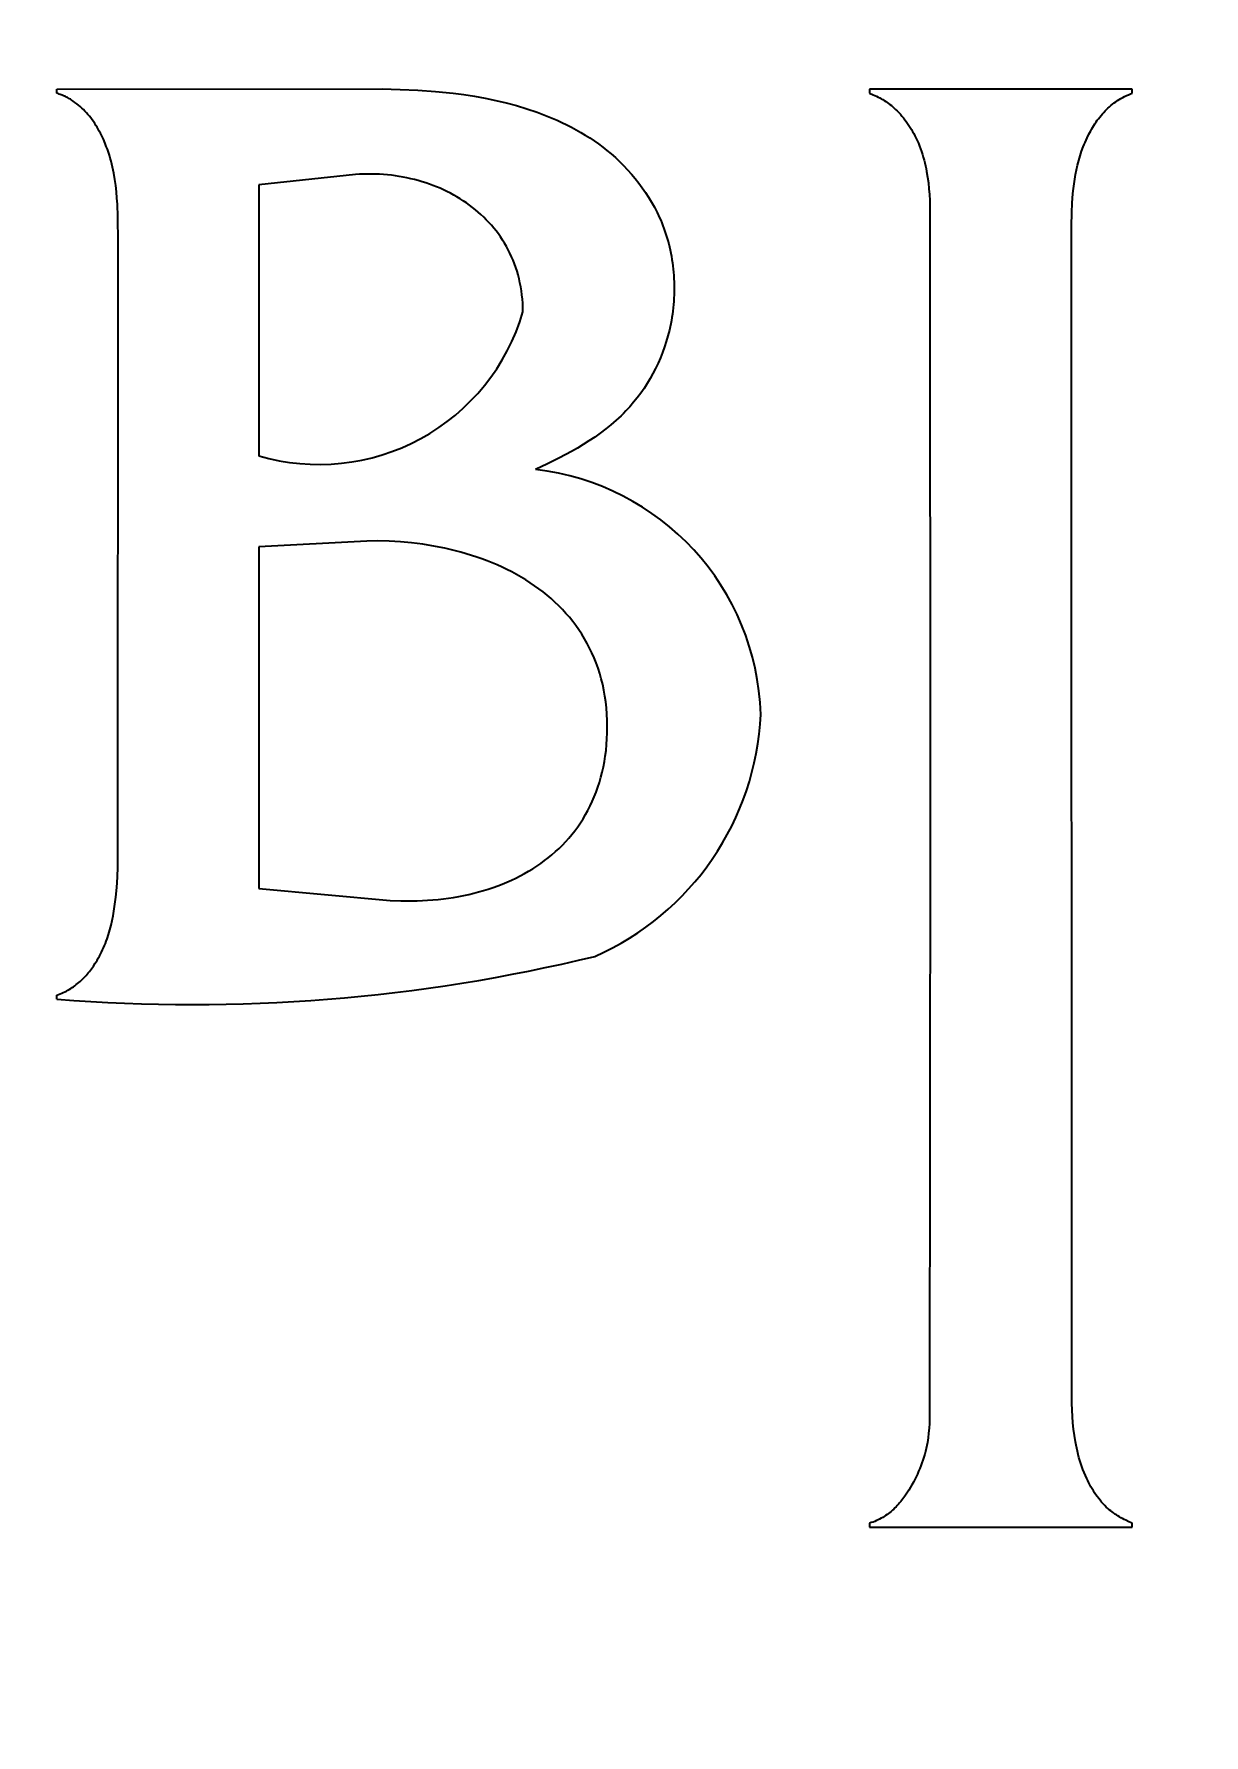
# Model space of a CAD drawing. Header units: millimetres. Extents: x 28 to 2364, y 8 to 1657.
# Drawn here: x 1225.3 to 1230.96, y 1280.91 to 1289.13 of the extents above; entities that cross this region are included whole.
import ezdxf

# ---------------------------------------------------------------- set-up
doc = ezdxf.new("R2010")
doc.units = ezdxf.units.MM
doc.layers.get('Defpoints').update_dxf_attribs({"linetype": 'CONTINUOUS'})
doc.layers.add('1LINE', color=7, linetype='CONTINUOUS')
doc.styles.add('Annotative', font='malgun.ttf')
doc.dimstyles.new('WOO', dxfattribs={"dimtxt": 20, "dimasz": 2, "dimexe": 1.25, "dimexo": 0.3, "dimgap": 1, "dimtad": 1, "dimdec": 1, "dimzin": 1, "dimdsep": 46, "dimtxsty": 'Annotative', "dimcen": 0, "dimclrd": 1, "dimclre": 1, "dimclrt": 2, "dimadec": 0, "dimazin": 0, "dimtfac": 1, "dimtdec": 1, "dimtofl": 0, "dimtmove": 0, "dimatfit": 3, "dimfxl": 0, "dimarcsym": 0})

# ---------------------------------------------------------------- blocks, each defined once
blk = doc.blocks.new('*D18')
at = {"layer": '1LINE', "color": 1, "lineweight": -2}
for p, q in [((1059.7208, 1433.1072), (913.2369, 1433.1072)), ((914.4869, 1431.1072), (914.4869, 896.5442)), ((1229.6692, 894.5442), (913.2369, 894.5442))]:
    blk.add_line(p, q, dxfattribs=at)
at = {"layer": '1LINE', "color": 1}
for points in [[(914.1536, 1431.1072), (914.8202, 1431.1072), (914.4869, 1433.1072)], [(914.1536, 896.5442), (914.8202, 896.5442), (914.4869, 894.5442)]]:
    blk.add_solid(points, dxfattribs=at)
at = {"layer": 'Defpoints', "color": 0}
for p in [(1060.0208, 1433.1072), (914.4869, 894.5442), (1229.9692, 894.5442)]:
    blk.add_point(p, dxfattribs=at)
at = {"layer": '1LINE', "color": 2, "insert": (903.154, 1163.8257), "char_height": 20, "attachment_point": 5, "rotation": 90, "style": 'Annotative'}
blk.add_mtext('537', dxfattribs=at)

msp = doc.modelspace()

# ---------------------------------------------------------------- linework, layer by layer
at = {"layer": '1LINE'}
for p, q in [((1225.4144, 1288.8593), (1226.9863, 1288.8605)), ((1225.4144, 1288.8393), (1225.4144, 1288.8593)), ((1225.4198, 1288.8376), (1225.4144, 1288.8393)), ((1225.4251, 1288.8358), (1225.4198, 1288.8376)), ((1225.4303, 1288.8339), (1225.4251, 1288.8358)), ((1225.4355, 1288.8319), (1225.4303, 1288.8339)), ((1225.4406, 1288.8298), (1225.4355, 1288.8319)), ((1225.4456, 1288.8277), (1225.4406, 1288.8298)), ((1226.9863, 1288.8605), (1227.072, 1288.8583)), ((1227.072, 1288.8583), (1227.1575, 1288.8545)), ((1227.1575, 1288.8545), (1227.2429, 1288.8484)), ((1227.2429, 1288.8484), (1227.3286, 1288.8397)), ((1227.3286, 1288.8397), (1227.38, 1288.8329)), ((1227.38, 1288.8329), (1227.4314, 1288.825)), ((1230.6093, 1288.8593), (1229.3399, 1288.8593)), ((1229.3399, 1288.8593), (1229.3399, 1288.8393)), ((1229.3399, 1288.8393), (1229.357, 1288.8322)), ((1229.357, 1288.8322), (1229.3653, 1288.8285)), ((1230.581, 1288.8282), (1230.5902, 1288.8322)), ((1230.5902, 1288.8322), (1230.5997, 1288.8359)), ((1230.5997, 1288.8359), (1230.6093, 1288.8393)), ((1230.6093, 1288.8393), (1230.6093, 1288.8593)), ((1225.4506, 1288.8254), (1225.4456, 1288.8277)), ((1225.4556, 1288.8231), (1225.4506, 1288.8254)), ((1225.4605, 1288.8207), (1225.4556, 1288.8231)), ((1225.4653, 1288.8182), (1225.4605, 1288.8207)), ((1225.47, 1288.8156), (1225.4653, 1288.8182)), ((1225.4748, 1288.8129), (1225.47, 1288.8156)), ((1225.4794, 1288.8102), (1225.4748, 1288.8129)), ((1225.484, 1288.8074), (1225.4794, 1288.8102)), ((1225.493, 1288.8015), (1225.484, 1288.8074)), ((1225.5019, 1288.7954), (1225.493, 1288.8015)), ((1225.5104, 1288.7889), (1225.5019, 1288.7954)), ((1225.5188, 1288.7822), (1225.5104, 1288.7889)), ((1225.527, 1288.7753), (1225.5188, 1288.7822)), ((1225.5349, 1288.7681), (1225.527, 1288.7753)), ((1225.5426, 1288.7606), (1225.5349, 1288.7681)), ((1225.5502, 1288.7529), (1225.5426, 1288.7606)), ((1225.5575, 1288.745), (1225.5502, 1288.7529)), ((1227.4314, 1288.825), (1227.4828, 1288.8157)), ((1227.4828, 1288.8157), (1227.534, 1288.8052)), ((1227.534, 1288.8052), (1227.5849, 1288.7931)), ((1227.5849, 1288.7931), (1227.6353, 1288.7796)), ((1227.6353, 1288.7796), (1227.6852, 1288.7646)), ((1227.6852, 1288.7646), (1227.7345, 1288.7479)), ((1227.7345, 1288.7479), (1227.7588, 1288.7389)), ((1229.3653, 1288.8285), (1229.3733, 1288.8247)), ((1229.3733, 1288.8247), (1229.3812, 1288.8209)), ((1229.3812, 1288.8209), (1229.3889, 1288.8169)), ((1229.3889, 1288.8169), (1229.3964, 1288.8128)), ((1229.3964, 1288.8128), (1229.4038, 1288.8086)), ((1229.4038, 1288.8086), (1229.4111, 1288.8042)), ((1229.4111, 1288.8042), (1229.4181, 1288.7997)), ((1229.4181, 1288.7997), (1229.4251, 1288.795)), ((1229.4251, 1288.795), (1229.4319, 1288.7902)), ((1229.4319, 1288.7902), (1229.4386, 1288.7852)), ((1229.4386, 1288.7852), (1229.4452, 1288.7801)), ((1229.4452, 1288.7801), (1229.4517, 1288.7747)), ((1229.4517, 1288.7747), (1229.458, 1288.7691)), ((1229.458, 1288.7691), (1229.466, 1288.7618)), ((1229.466, 1288.7618), (1229.4737, 1288.7542)), ((1229.4737, 1288.7542), (1229.4814, 1288.7462)), ((1230.4645, 1288.7396), (1230.471, 1288.7469)), ((1230.471, 1288.7469), (1230.4777, 1288.7541)), ((1230.4777, 1288.7541), (1230.4846, 1288.7611)), ((1230.4846, 1288.7611), (1230.4916, 1288.7679)), ((1230.4916, 1288.7679), (1230.4989, 1288.7745)), ((1230.4989, 1288.7745), (1230.5062, 1288.7809)), ((1230.5062, 1288.7809), (1230.5138, 1288.7871)), ((1230.5138, 1288.7871), (1230.5216, 1288.793)), ((1230.5216, 1288.793), (1230.5295, 1288.7988)), ((1230.5295, 1288.7988), (1230.5376, 1288.8043)), ((1230.5376, 1288.8043), (1230.5459, 1288.8096)), ((1230.5459, 1288.8096), (1230.5544, 1288.8147)), ((1230.5544, 1288.8147), (1230.5631, 1288.8194)), ((1230.5631, 1288.8194), (1230.5719, 1288.824)), ((1230.5719, 1288.824), (1230.581, 1288.8282)), ((1225.5646, 1288.7369), (1225.5575, 1288.745)), ((1225.5715, 1288.7286), (1225.5646, 1288.7369)), ((1225.5782, 1288.7201), (1225.5715, 1288.7286)), ((1225.5847, 1288.7114), (1225.5782, 1288.7201)), ((1225.5909, 1288.7025), (1225.5847, 1288.7114)), ((1225.597, 1288.6935), (1225.5909, 1288.7025)), ((1225.6029, 1288.6844), (1225.597, 1288.6935)), ((1225.6086, 1288.6751), (1225.6029, 1288.6844)), ((1225.6141, 1288.6657), (1225.6086, 1288.6751)), ((1225.6194, 1288.6561), (1225.6141, 1288.6657)), ((1227.7588, 1288.7389), (1227.783, 1288.7294)), ((1227.783, 1288.7294), (1227.8069, 1288.7196)), ((1227.8069, 1288.7196), (1227.8306, 1288.7093)), ((1227.8306, 1288.7093), (1227.854, 1288.6985)), ((1227.854, 1288.6985), (1227.8772, 1288.6872)), ((1227.8772, 1288.6872), (1227.9001, 1288.6755)), ((1227.9001, 1288.6755), (1227.9227, 1288.6633)), ((1229.4814, 1288.7462), (1229.4888, 1288.738)), ((1229.4888, 1288.738), (1229.4961, 1288.7295)), ((1229.4961, 1288.7295), (1229.5033, 1288.7208)), ((1229.5033, 1288.7208), (1229.5102, 1288.7119)), ((1229.5102, 1288.7119), (1229.517, 1288.7027)), ((1229.517, 1288.7027), (1229.5236, 1288.6934)), ((1229.5236, 1288.6934), (1229.53, 1288.6839)), ((1229.53, 1288.6839), (1229.5362, 1288.6742)), ((1229.5362, 1288.6742), (1229.5421, 1288.6644)), ((1230.4084, 1288.6587), (1230.4133, 1288.6673)), ((1230.4133, 1288.6673), (1230.4184, 1288.6758)), ((1230.4184, 1288.6758), (1230.4236, 1288.6842)), ((1230.4236, 1288.6842), (1230.4289, 1288.6925)), ((1230.4289, 1288.6925), (1230.4344, 1288.7007)), ((1230.4344, 1288.7007), (1230.4401, 1288.7088)), ((1230.4401, 1288.7088), (1230.446, 1288.7167)), ((1230.446, 1288.7167), (1230.452, 1288.7245)), ((1230.452, 1288.7245), (1230.4582, 1288.7321)), ((1230.4582, 1288.7321), (1230.4645, 1288.7396)), ((1225.6246, 1288.6465), (1225.6194, 1288.6561)), ((1225.6295, 1288.6367), (1225.6246, 1288.6465)), ((1225.6343, 1288.6269), (1225.6295, 1288.6367)), ((1225.6388, 1288.617), (1225.6343, 1288.6269)), ((1225.6474, 1288.5971), (1225.6388, 1288.617)), ((1225.653, 1288.583), (1225.6474, 1288.5971)), ((1225.6582, 1288.5688), (1225.653, 1288.583)), ((1227.9227, 1288.6633), (1227.945, 1288.6506)), ((1227.945, 1288.6506), (1227.9669, 1288.6374)), ((1227.9669, 1288.6374), (1227.9886, 1288.6237)), ((1227.9886, 1288.6237), (1228.0098, 1288.6094)), ((1228.0098, 1288.6094), (1228.0308, 1288.5947)), ((1228.0308, 1288.5947), (1228.0513, 1288.5794)), ((1229.5421, 1288.6644), (1229.5479, 1288.6545)), ((1229.5479, 1288.6545), (1229.5534, 1288.6445)), ((1229.5534, 1288.6445), (1229.5587, 1288.6344)), ((1229.5587, 1288.6344), (1229.5638, 1288.6243)), ((1229.5638, 1288.6243), (1229.57, 1288.6111)), ((1229.57, 1288.6111), (1229.5759, 1288.5979)), ((1229.5759, 1288.5979), (1229.5813, 1288.5846)), ((1229.5813, 1288.5846), (1229.5864, 1288.5712)), ((1230.3724, 1288.5809), (1230.3766, 1288.5916)), ((1230.3766, 1288.5916), (1230.381, 1288.6023)), ((1230.381, 1288.6023), (1230.3856, 1288.6129)), ((1230.3856, 1288.6129), (1230.3904, 1288.6234)), ((1230.3904, 1288.6234), (1230.3991, 1288.6412)), ((1230.3991, 1288.6412), (1230.4037, 1288.65)), ((1230.4037, 1288.65), (1230.4084, 1288.6587)), ((1225.6632, 1288.5546), (1225.6582, 1288.5688)), ((1225.6678, 1288.5402), (1225.6632, 1288.5546)), ((1225.672, 1288.5259), (1225.6678, 1288.5402)), ((1225.676, 1288.5114), (1225.672, 1288.5259)), ((1225.6797, 1288.4969), (1225.676, 1288.5114)), ((1228.0513, 1288.5794), (1228.0714, 1288.5635)), ((1228.0714, 1288.5635), (1228.0912, 1288.5471)), ((1228.0912, 1288.5471), (1228.112, 1288.5288)), ((1228.112, 1288.5288), (1228.1323, 1288.5098)), ((1228.1323, 1288.5098), (1228.1521, 1288.4901)), ((1229.5864, 1288.5712), (1229.5912, 1288.5578)), ((1229.5912, 1288.5578), (1229.5956, 1288.5443)), ((1229.5956, 1288.5443), (1229.5996, 1288.5307)), ((1229.5996, 1288.5307), (1229.6034, 1288.5171)), ((1229.6034, 1288.5171), (1229.6069, 1288.5035)), ((1229.6069, 1288.5035), (1229.6101, 1288.4897)), ((1230.3452, 1288.4928), (1230.3509, 1288.5152)), ((1230.3509, 1288.5152), (1230.3574, 1288.5373)), ((1230.3574, 1288.5373), (1230.3645, 1288.5592)), ((1230.3645, 1288.5592), (1230.3724, 1288.5809)), ((1225.6832, 1288.4823), (1225.6797, 1288.4969)), ((1225.6892, 1288.4529), (1225.6832, 1288.4823)), ((1225.6943, 1288.4233), (1225.6892, 1288.4529)), ((1225.6986, 1288.3935), (1225.6943, 1288.4233)), ((1226.857, 1288.4467), (1226.3896, 1288.398)), ((1226.8765, 1288.448), (1226.857, 1288.4467)), ((1226.8959, 1288.4488), (1226.8765, 1288.448)), ((1226.9153, 1288.4493), (1226.8959, 1288.4488)), ((1226.9347, 1288.4493), (1226.9153, 1288.4493)), ((1226.954, 1288.4489), (1226.9347, 1288.4493)), ((1226.9732, 1288.4481), (1226.954, 1288.4489)), ((1226.9924, 1288.4469), (1226.9732, 1288.4481)), ((1227.0115, 1288.4453), (1226.9924, 1288.4469)), ((1227.0305, 1288.4432), (1227.0115, 1288.4453)), ((1227.0494, 1288.4408), (1227.0305, 1288.4432)), ((1227.0682, 1288.4379), (1227.0494, 1288.4408)), ((1227.0869, 1288.4347), (1227.0682, 1288.4379)), ((1227.1055, 1288.431), (1227.0869, 1288.4347)), ((1227.1239, 1288.4269), (1227.1055, 1288.431)), ((1227.1422, 1288.4225), (1227.1239, 1288.4269)), ((1227.1603, 1288.4177), (1227.1422, 1288.4225)), ((1228.1521, 1288.4901), (1228.1713, 1288.4699)), ((1228.1713, 1288.4699), (1228.1899, 1288.4491)), ((1228.1899, 1288.4491), (1228.2079, 1288.4277)), ((1228.2079, 1288.4277), (1228.2252, 1288.4058)), ((1229.6101, 1288.4897), (1229.613, 1288.476)), ((1229.613, 1288.476), (1229.6157, 1288.4622)), ((1229.6157, 1288.4622), (1229.6203, 1288.4344)), ((1229.6203, 1288.4344), (1229.6239, 1288.4065)), ((1230.328, 1288.4019), (1230.3315, 1288.4248)), ((1230.3315, 1288.4248), (1230.3354, 1288.4476)), ((1230.3354, 1288.4476), (1230.34, 1288.4703)), ((1230.34, 1288.4703), (1230.3452, 1288.4928)), ((1225.702, 1288.3636), (1225.6986, 1288.3935)), ((1225.7047, 1288.3335), (1225.702, 1288.3636)), ((1226.3896, 1288.398), (1226.3896, 1287.089)), ((1227.1783, 1288.4124), (1227.1603, 1288.4177)), ((1227.1961, 1288.4068), (1227.1783, 1288.4124)), ((1227.2137, 1288.4008), (1227.1961, 1288.4068)), ((1227.2311, 1288.3944), (1227.2137, 1288.4008)), ((1227.2483, 1288.3876), (1227.2311, 1288.3944)), ((1227.2653, 1288.3804), (1227.2483, 1288.3876)), ((1227.2821, 1288.3729), (1227.2653, 1288.3804)), ((1227.2987, 1288.3649), (1227.2821, 1288.3729)), ((1227.315, 1288.3566), (1227.2987, 1288.3649)), ((1227.3311, 1288.3479), (1227.315, 1288.3566)), ((1227.3469, 1288.3389), (1227.3311, 1288.3479)), ((1227.3624, 1288.3295), (1227.3469, 1288.3389)), ((1228.2252, 1288.4058), (1228.2418, 1288.3834)), ((1228.2418, 1288.3834), (1228.2577, 1288.3604)), ((1228.2577, 1288.3604), (1228.2728, 1288.3369)), ((1228.2728, 1288.3369), (1228.2872, 1288.313)), ((1229.6239, 1288.4065), (1229.6268, 1288.3785)), ((1229.6268, 1288.3785), (1229.629, 1288.3503)), ((1229.629, 1288.3503), (1229.6306, 1288.322)), ((1230.3188, 1288.3093), (1230.3225, 1288.3557)), ((1230.3225, 1288.3557), (1230.325, 1288.3788)), ((1230.325, 1288.3788), (1230.328, 1288.4019)), ((1225.7067, 1288.3033), (1225.7047, 1288.3335)), ((1225.7093, 1288.2425), (1225.7067, 1288.3033)), ((1227.3777, 1288.3197), (1227.3624, 1288.3295)), ((1227.3927, 1288.3096), (1227.3777, 1288.3197)), ((1227.4074, 1288.299), (1227.3927, 1288.3096)), ((1227.4218, 1288.2882), (1227.4074, 1288.299)), ((1227.4359, 1288.2769), (1227.4218, 1288.2882)), ((1227.4496, 1288.2653), (1227.4359, 1288.2769)), ((1227.463, 1288.2534), (1227.4496, 1288.2653)), ((1228.2872, 1288.313), (1228.3007, 1288.2886)), ((1228.3007, 1288.2886), (1228.3135, 1288.2638)), ((1228.3135, 1288.2638), (1228.3254, 1288.2386)), ((1229.6306, 1288.322), (1229.6317, 1288.2936)), ((1229.6317, 1288.2936), (1229.6332, 1285.2955)), ((1230.3153, 1288.1982), (1230.3165, 1288.2629)), ((1230.3165, 1288.2629), (1230.3188, 1288.3093)), ((1225.7107, 1288.1207), (1225.7093, 1288.2425)), ((1227.4761, 1288.2411), (1227.463, 1288.2534)), ((1227.4888, 1288.2285), (1227.4761, 1288.2411)), ((1227.5012, 1288.2155), (1227.4888, 1288.2285)), ((1227.5132, 1288.2021), (1227.5012, 1288.2155)), ((1227.5248, 1288.1884), (1227.5132, 1288.2021)), ((1227.536, 1288.1744), (1227.5248, 1288.1884)), ((1227.5469, 1288.16), (1227.536, 1288.1744)), ((1228.3254, 1288.2386), (1228.331, 1288.2258)), ((1228.331, 1288.2258), (1228.3364, 1288.2129)), ((1228.3364, 1288.2129), (1228.3415, 1288.2)), ((1228.3415, 1288.2), (1228.3465, 1288.1869)), ((1228.3465, 1288.1869), (1228.3517, 1288.1723)), ((1228.3517, 1288.1723), (1228.3566, 1288.1576)), ((1230.3152, 1288.1335), (1230.3153, 1288.1982)), ((1225.7085, 1285.1038), (1225.7107, 1288.1207)), ((1227.5573, 1288.1453), (1227.5469, 1288.16)), ((1227.5673, 1288.1303), (1227.5573, 1288.1453)), ((1227.5769, 1288.1149), (1227.5673, 1288.1303)), ((1227.586, 1288.0992), (1227.5769, 1288.1149)), ((1227.5947, 1288.0832), (1227.586, 1288.0992)), ((1228.3566, 1288.1576), (1228.3612, 1288.1427)), ((1228.3612, 1288.1427), (1228.3655, 1288.1278)), ((1228.3655, 1288.1278), (1228.3696, 1288.1128)), ((1228.3696, 1288.1128), (1228.3733, 1288.0977)), ((1228.3733, 1288.0977), (1228.3768, 1288.0826)), ((1230.3172, 1282.5111), (1230.3152, 1288.1335)), ((1227.603, 1288.0668), (1227.5947, 1288.0832)), ((1227.6108, 1288.0501), (1227.603, 1288.0668)), ((1227.6181, 1288.0331), (1227.6108, 1288.0501)), ((1227.6249, 1288.0158), (1227.6181, 1288.0331)), ((1227.6312, 1287.9982), (1227.6249, 1288.0158)), ((1228.3768, 1288.0826), (1228.38, 1288.0673)), ((1228.38, 1288.0673), (1228.3829, 1288.052)), ((1228.3829, 1288.052), (1228.3855, 1288.0367)), ((1228.3855, 1288.0367), (1228.3878, 1288.0213)), ((1228.3878, 1288.0213), (1228.3899, 1288.0058)), ((1227.637, 1287.9802), (1227.6312, 1287.9982)), ((1227.6424, 1287.9619), (1227.637, 1287.9802)), ((1227.6472, 1287.9433), (1227.6424, 1287.9619)), ((1227.6514, 1287.9244), (1227.6472, 1287.9433)), ((1228.3899, 1288.0058), (1228.3917, 1287.9903)), ((1228.3917, 1287.9903), (1228.3932, 1287.9748)), ((1228.3932, 1287.9748), (1228.3944, 1287.9592)), ((1228.3944, 1287.9592), (1228.3953, 1287.9436)), ((1228.3953, 1287.9436), (1228.396, 1287.928)), ((1228.396, 1287.928), (1228.3964, 1287.9124)), ((1227.6552, 1287.9052), (1227.6514, 1287.9244)), ((1227.6584, 1287.8857), (1227.6552, 1287.9052)), ((1227.661, 1287.8659), (1227.6584, 1287.8857)), ((1227.663, 1287.8457), (1227.661, 1287.8659)), ((1227.6645, 1287.8253), (1227.663, 1287.8457)), ((1228.3951, 1287.8499), (1228.3941, 1287.8343)), ((1228.3958, 1287.8655), (1228.3951, 1287.8499)), ((1228.3963, 1287.8812), (1228.3958, 1287.8655)), ((1228.3965, 1287.8968), (1228.3963, 1287.8812)), ((1228.3964, 1287.9124), (1228.3965, 1287.8968)), ((1227.6654, 1287.8046), (1227.6645, 1287.8253)), ((1227.6657, 1287.7836), (1227.6654, 1287.8046)), ((1228.3874, 1287.7723), (1228.3851, 1287.7569)), ((1228.3895, 1287.7877), (1228.3874, 1287.7723)), ((1228.3913, 1287.8032), (1228.3895, 1287.7877)), ((1228.3929, 1287.8188), (1228.3913, 1287.8032)), ((1228.3941, 1287.8343), (1228.3929, 1287.8188)), ((1228.373, 1287.6958), (1228.3661, 1287.6684)), ((1228.3764, 1287.711), (1228.373, 1287.6958)), ((1228.3796, 1287.7262), (1228.3764, 1287.711)), ((1228.3825, 1287.7415), (1228.3796, 1287.7262)), ((1228.3851, 1287.7569), (1228.3825, 1287.7415)), ((1228.3497, 1287.6145), (1228.3402, 1287.588)), ((1228.3583, 1287.6413), (1228.3497, 1287.6145)), ((1228.3661, 1287.6684), (1228.3583, 1287.6413)), ((1228.3187, 1287.5362), (1228.3067, 1287.5109)), ((1228.3299, 1287.5619), (1228.3187, 1287.5362)), ((1228.3402, 1287.588), (1228.3299, 1287.5619)), ((1228.2658, 1287.4375), (1228.2505, 1287.414)), ((1228.2802, 1287.4615), (1228.2658, 1287.4375)), ((1228.2939, 1287.4859), (1228.2802, 1287.4615)), ((1228.3067, 1287.5109), (1228.2939, 1287.4859)), ((1228.2177, 1287.3687), (1228.2001, 1287.3469)), ((1228.2345, 1287.3911), (1228.2177, 1287.3687)), ((1228.2505, 1287.414), (1228.2345, 1287.3911)), ((1228.1278, 1287.2709), (1228.1157, 1287.26)), ((1228.1396, 1287.2821), (1228.1278, 1287.2709)), ((1228.1513, 1287.2935), (1228.1396, 1287.2821)), ((1228.1626, 1287.3051), (1228.1513, 1287.2935)), ((1228.1723, 1287.3153), (1228.1626, 1287.3051)), ((1228.1818, 1287.3257), (1228.1723, 1287.3153)), ((1228.2001, 1287.3469), (1228.1818, 1287.3257)), ((1228.039, 1287.1983), (1228.0122, 1287.1792)), ((1228.0653, 1287.2181), (1228.039, 1287.1983)), ((1228.0909, 1287.2386), (1228.0653, 1287.2181)), ((1228.1157, 1287.26), (1228.0909, 1287.2386)), ((1227.8999, 1287.1096), (1227.8421, 1287.0784)), ((1227.9285, 1287.1261), (1227.8999, 1287.1096)), ((1227.9568, 1287.1431), (1227.9285, 1287.1261)), ((1227.9847, 1287.1608), (1227.9568, 1287.1431)), ((1228.0122, 1287.1792), (1227.9847, 1287.1608)), ((1227.7839, 1287.0493), (1227.726, 1287.0221)), ((1227.8421, 1287.0784), (1227.7839, 1287.0493)), ((1226.9115, 1286.6768), (1226.3896, 1286.6483)), ((1226.3896, 1286.6483), (1226.3896, 1284.9981)), ((1226.9654, 1286.6772), (1226.9115, 1286.6768)), ((1227.0194, 1286.6759), (1226.9654, 1286.6772)), ((1227.0735, 1286.6728), (1227.0194, 1286.6759)), ((1227.1276, 1286.6679), (1227.0735, 1286.6728)), ((1227.1814, 1286.6611), (1227.1276, 1286.6679)), ((1227.2082, 1286.6571), (1227.1814, 1286.6611)), ((1227.2349, 1286.6526), (1227.2082, 1286.6571)), ((1227.2614, 1286.6476), (1227.2349, 1286.6526)), ((1227.2879, 1286.6421), (1227.2614, 1286.6476)), ((1227.3142, 1286.6362), (1227.2879, 1286.6421)), ((1227.3403, 1286.6298), (1227.3142, 1286.6362)), ((1227.3662, 1286.6229), (1227.3403, 1286.6298)), ((1227.3919, 1286.6156), (1227.3662, 1286.6229)), ((1227.4174, 1286.6078), (1227.3919, 1286.6156)), ((1227.4427, 1286.5994), (1227.4174, 1286.6078)), ((1227.4677, 1286.5906), (1227.4427, 1286.5994)), ((1227.4925, 1286.5814), (1227.4677, 1286.5906)), ((1227.517, 1286.5716), (1227.4925, 1286.5814)), ((1227.5411, 1286.5613), (1227.517, 1286.5716)), ((1227.565, 1286.5505), (1227.5411, 1286.5613)), ((1227.5885, 1286.5393), (1227.565, 1286.5505)), ((1227.6117, 1286.5275), (1227.5885, 1286.5393)), ((1227.6345, 1286.5152), (1227.6117, 1286.5275)), ((1227.6569, 1286.5024), (1227.6345, 1286.5152)), ((1227.6789, 1286.4891), (1227.6569, 1286.5024)), ((1227.7005, 1286.4753), (1227.6789, 1286.4891)), ((1227.7217, 1286.461), (1227.7005, 1286.4753)), ((1227.7424, 1286.4462), (1227.7217, 1286.461)), ((1227.7626, 1286.4308), (1227.7424, 1286.4462)), ((1227.7824, 1286.415), (1227.7626, 1286.4308)), ((1227.8017, 1286.3986), (1227.7824, 1286.415)), ((1227.8204, 1286.3816), (1227.8017, 1286.3986)), ((1227.8387, 1286.3642), (1227.8204, 1286.3816)), ((1227.8563, 1286.3462), (1227.8387, 1286.3642)), ((1227.8734, 1286.3277), (1227.8563, 1286.3462)), ((1227.89, 1286.3086), (1227.8734, 1286.3277)), ((1227.9059, 1286.289), (1227.89, 1286.3086)), ((1227.9212, 1286.2689), (1227.9059, 1286.289)), ((1227.9359, 1286.2482), (1227.9212, 1286.2689)), ((1227.9499, 1286.2269), (1227.9359, 1286.2482)), ((1227.9633, 1286.2052), (1227.9499, 1286.2269)), ((1227.9759, 1286.1828), (1227.9633, 1286.2052)), ((1227.9879, 1286.1599), (1227.9759, 1286.1828)), ((1227.9992, 1286.1365), (1227.9879, 1286.1599)), ((1228.0097, 1286.1125), (1227.9992, 1286.1365)), ((1228.0195, 1286.0879), (1228.0097, 1286.1125)), ((1228.0285, 1286.0627), (1228.0195, 1286.0879)), ((1228.0368, 1286.037), (1228.0285, 1286.0627)), ((1228.0442, 1286.0107), (1228.0368, 1286.037)), ((1228.0509, 1285.9839), (1228.0442, 1286.0107)), ((1228.0567, 1285.9564), (1228.0509, 1285.9839)), ((1228.0616, 1285.9284), (1228.0567, 1285.9564)), ((1228.0657, 1285.8998), (1228.0616, 1285.9284)), ((1228.0689, 1285.8707), (1228.0657, 1285.8998)), ((1228.0712, 1285.8409), (1228.0689, 1285.8707)), ((1228.0726, 1285.8105), (1228.0712, 1285.8409)), ((1228.0731, 1285.7796), (1228.0726, 1285.8105)), ((1228.0696, 1285.6935), (1228.0715, 1285.7216)), ((1228.0715, 1285.7216), (1228.0727, 1285.7503)), ((1228.0727, 1285.7503), (1228.0731, 1285.7796)), ((1228.0593, 1285.6122), (1228.0634, 1285.6387)), ((1228.0634, 1285.6387), (1228.0669, 1285.6658)), ((1228.0669, 1285.6658), (1228.0696, 1285.6935)), ((1228.0424, 1285.5358), (1228.0487, 1285.5607)), ((1228.0487, 1285.5607), (1228.0543, 1285.5862)), ((1228.0543, 1285.5862), (1228.0593, 1285.6122)), ((1228.0104, 1285.4414), (1228.0194, 1285.4642)), ((1228.0194, 1285.4642), (1228.0277, 1285.4876)), ((1228.0277, 1285.4876), (1228.0354, 1285.5114)), ((1228.0354, 1285.5114), (1228.0424, 1285.5358)), ((1227.9797, 1285.3762), (1227.9906, 1285.3974)), ((1227.9906, 1285.3974), (1228.0008, 1285.4191)), ((1228.0008, 1285.4191), (1228.0104, 1285.4414)), ((1227.9304, 1285.2965), (1227.9436, 1285.3157)), ((1227.9436, 1285.3157), (1227.9562, 1285.3353)), ((1227.9562, 1285.3353), (1227.9682, 1285.3555)), ((1227.9682, 1285.3555), (1227.9797, 1285.3762)), ((1227.8563, 1285.2086), (1227.8722, 1285.2251)), ((1227.8722, 1285.2251), (1227.8875, 1285.2422)), ((1227.8875, 1285.2422), (1227.9023, 1285.2598)), ((1227.9023, 1285.2598), (1227.9166, 1285.2779)), ((1227.9166, 1285.2779), (1227.9304, 1285.2965)), ((1229.6332, 1285.2955), (1229.6303, 1282.4615)), ((1227.7513, 1285.1198), (1227.7699, 1285.1334)), ((1227.7699, 1285.1334), (1227.7881, 1285.1474)), ((1227.7881, 1285.1474), (1227.8059, 1285.1619)), ((1227.8059, 1285.1619), (1227.8232, 1285.177)), ((1227.8232, 1285.177), (1227.84, 1285.1925)), ((1227.84, 1285.1925), (1227.8563, 1285.2086)), ((1225.7035, 1285.0037), (1225.7065, 1285.0538)), ((1225.7065, 1285.0538), (1225.7085, 1285.1038)), ((1227.6311, 1285.0491), (1227.6521, 1285.0597)), ((1227.6521, 1285.0597), (1227.6727, 1285.0707)), ((1227.6727, 1285.0707), (1227.6929, 1285.0823)), ((1227.6929, 1285.0823), (1227.7128, 1285.0943)), ((1227.7128, 1285.0943), (1227.7323, 1285.1068)), ((1227.7323, 1285.1068), (1227.7513, 1285.1198)), ((1225.6993, 1284.9577), (1225.7035, 1285.0037)), ((1226.3896, 1284.9981), (1227.0243, 1284.9409)), ((1227.3799, 1284.9651), (1227.4041, 1284.9704)), ((1227.4041, 1284.9704), (1227.428, 1284.9761)), ((1227.428, 1284.9761), (1227.4517, 1284.9823)), ((1227.4517, 1284.9823), (1227.4752, 1284.9889)), ((1227.4752, 1284.9889), (1227.4983, 1284.9961)), ((1227.4983, 1284.9961), (1227.5212, 1285.0037)), ((1227.5212, 1285.0037), (1227.5438, 1285.0118)), ((1227.5438, 1285.0118), (1227.5661, 1285.0204)), ((1227.5661, 1285.0204), (1227.5881, 1285.0295)), ((1227.5881, 1285.0295), (1227.6098, 1285.0391)), ((1227.6098, 1285.0391), (1227.6311, 1285.0491)), ((1225.6859, 1284.8661), (1225.69, 1284.8888)), ((1225.69, 1284.8888), (1225.6935, 1284.9117)), ((1225.6935, 1284.9117), (1225.6966, 1284.9347)), ((1225.6966, 1284.9347), (1225.6993, 1284.9577)), ((1227.0243, 1284.9409), (1227.0765, 1284.9388)), ((1227.0765, 1284.9388), (1227.1024, 1284.9385)), ((1227.1024, 1284.9385), (1227.1283, 1284.9386)), ((1227.1283, 1284.9386), (1227.1541, 1284.9392)), ((1227.1541, 1284.9392), (1227.1798, 1284.9402)), ((1227.1798, 1284.9402), (1227.2054, 1284.9417)), ((1227.2054, 1284.9417), (1227.2308, 1284.9436)), ((1227.2308, 1284.9436), (1227.2561, 1284.946)), ((1227.2561, 1284.946), (1227.2812, 1284.9489)), ((1227.2812, 1284.9489), (1227.3062, 1284.9523)), ((1227.3062, 1284.9523), (1227.331, 1284.9561)), ((1227.331, 1284.9561), (1227.3556, 1284.9604)), ((1227.3556, 1284.9604), (1227.3799, 1284.9651)), ((1225.6702, 1284.7989), (1225.676, 1284.8211)), ((1225.676, 1284.8211), (1225.6812, 1284.8435)), ((1225.6812, 1284.8435), (1225.6859, 1284.8661)), ((1225.6398, 1284.7127), (1225.6443, 1284.7232)), ((1225.6443, 1284.7232), (1225.6486, 1284.7338)), ((1225.6486, 1284.7338), (1225.6526, 1284.7444)), ((1225.6526, 1284.7444), (1225.6565, 1284.7552)), ((1225.6565, 1284.7552), (1225.6637, 1284.7769)), ((1225.6637, 1284.7769), (1225.6702, 1284.7989)), ((1225.6, 1284.6377), (1225.6086, 1284.6517)), ((1225.6086, 1284.6517), (1225.6144, 1284.6616)), ((1225.6144, 1284.6616), (1225.6199, 1284.6716)), ((1225.6199, 1284.6716), (1225.6252, 1284.6817)), ((1225.6252, 1284.6817), (1225.6303, 1284.6919)), ((1225.6303, 1284.6919), (1225.6352, 1284.7022)), ((1225.6352, 1284.7022), (1225.6398, 1284.7127)), ((1225.5327, 1284.5556), (1225.5385, 1284.5613)), ((1225.5385, 1284.5613), (1225.5443, 1284.5671)), ((1225.5443, 1284.5671), (1225.55, 1284.573)), ((1225.55, 1284.573), (1225.5555, 1284.579)), ((1225.5555, 1284.579), (1225.5609, 1284.5852)), ((1225.5609, 1284.5852), (1225.5662, 1284.5914)), ((1225.5662, 1284.5914), (1225.5714, 1284.5978)), ((1225.5714, 1284.5978), (1225.5765, 1284.6042)), ((1225.5765, 1284.6042), (1225.5814, 1284.6108)), ((1225.5814, 1284.6108), (1225.5862, 1284.6174)), ((1225.5862, 1284.6174), (1225.591, 1284.6241)), ((1225.591, 1284.6241), (1225.6, 1284.6377)), ((1225.4144, 1284.4839), (1225.4223, 1284.4866)), ((1225.4144, 1284.4639), (1225.4144, 1284.4839)), ((1225.4223, 1284.4866), (1225.4301, 1284.4895)), ((1225.4301, 1284.4895), (1225.4378, 1284.4927)), ((1225.4378, 1284.4927), (1225.4453, 1284.496)), ((1225.4453, 1284.496), (1225.4528, 1284.4995)), ((1225.4528, 1284.4995), (1225.4601, 1284.5033)), ((1225.4601, 1284.5033), (1225.4673, 1284.5072)), ((1225.4673, 1284.5072), (1225.4743, 1284.5113)), ((1225.4743, 1284.5113), (1225.4813, 1284.5156)), ((1225.4813, 1284.5156), (1225.4881, 1284.52)), ((1225.4881, 1284.52), (1225.4948, 1284.5246)), ((1225.4948, 1284.5246), (1225.5014, 1284.5294)), ((1225.5014, 1284.5294), (1225.5079, 1284.5344)), ((1225.5079, 1284.5344), (1225.5143, 1284.5395)), ((1225.5143, 1284.5395), (1225.5205, 1284.5447)), ((1225.5205, 1284.5447), (1225.5266, 1284.5501)), ((1225.5266, 1284.5501), (1225.5327, 1284.5556)), ((1230.3203, 1282.4489), (1230.3172, 1282.5111)), ((1229.6303, 1282.4615), (1229.6289, 1282.4151)), ((1230.3227, 1282.418), (1230.3203, 1282.4489)), ((1229.6227, 1282.3457), (1229.621, 1282.3342)), ((1229.6254, 1282.3688), (1229.6227, 1282.3457)), ((1229.6275, 1282.3919), (1229.6254, 1282.3688)), ((1229.6289, 1282.4151), (1229.6275, 1282.3919)), ((1230.3258, 1282.3873), (1230.3227, 1282.418)), ((1230.3298, 1282.3567), (1230.3258, 1282.3873)), ((1230.3347, 1282.3262), (1230.3298, 1282.3567)), ((1229.6062, 1282.2665), (1229.6022, 1282.2526)), ((1229.61, 1282.2805), (1229.6062, 1282.2665)), ((1229.6134, 1282.2945), (1229.61, 1282.2805)), ((1229.6164, 1282.3086), (1229.6134, 1282.2945)), ((1229.6191, 1282.3227), (1229.6164, 1282.3086)), ((1229.621, 1282.3342), (1229.6191, 1282.3227)), ((1230.3375, 1282.3111), (1230.3347, 1282.3262)), ((1230.3406, 1282.296), (1230.3375, 1282.3111)), ((1230.344, 1282.281), (1230.3406, 1282.296)), ((1230.3476, 1282.2661), (1230.344, 1282.281)), ((1230.3516, 1282.2512), (1230.3476, 1282.2661)), ((1229.5771, 1282.1843), (1229.5712, 1282.171)), ((1229.5827, 1282.1978), (1229.5771, 1282.1843)), ((1229.588, 1282.2113), (1229.5827, 1282.1978)), ((1229.593, 1282.225), (1229.588, 1282.2113)), ((1229.5978, 1282.2387), (1229.593, 1282.225)), ((1229.6022, 1282.2526), (1229.5978, 1282.2387)), ((1230.3559, 1282.2364), (1230.3516, 1282.2512)), ((1230.3605, 1282.2217), (1230.3559, 1282.2364)), ((1230.3655, 1282.207), (1230.3605, 1282.2217)), ((1230.3708, 1282.1924), (1230.3655, 1282.207)), ((1230.3765, 1282.1779), (1230.3708, 1282.1924)), ((1230.3826, 1282.1635), (1230.3765, 1282.1779)), ((1229.5379, 1282.1069), (1229.5291, 1282.0923)), ((1229.545, 1282.1194), (1229.5379, 1282.1069)), ((1229.552, 1282.132), (1229.545, 1282.1194)), ((1229.5586, 1282.1449), (1229.552, 1282.132)), ((1229.5651, 1282.1579), (1229.5586, 1282.1449)), ((1229.5712, 1282.171), (1229.5651, 1282.1579)), ((1230.3891, 1282.1491), (1230.3826, 1282.1635)), ((1230.3939, 1282.139), (1230.3891, 1282.1491)), ((1230.3989, 1282.129), (1230.3939, 1282.139)), ((1230.4042, 1282.119), (1230.3989, 1282.129)), ((1230.4096, 1282.1091), (1230.4042, 1282.119)), ((1230.4153, 1282.0993), (1230.4096, 1282.1091)), ((1230.4212, 1282.0897), (1230.4153, 1282.0993)), ((1229.4683, 1282.0131), (1229.4624, 1282.0073)), ((1229.474, 1282.0191), (1229.4683, 1282.0131)), ((1229.4795, 1282.0252), (1229.474, 1282.0191)), ((1229.485, 1282.0314), (1229.4795, 1282.0252)), ((1229.4903, 1282.0378), (1229.485, 1282.0314)), ((1229.4955, 1282.0442), (1229.4903, 1282.0378)), ((1229.5006, 1282.0508), (1229.4955, 1282.0442)), ((1229.5105, 1282.0643), (1229.5006, 1282.0508)), ((1229.52, 1282.0781), (1229.5105, 1282.0643)), ((1229.5291, 1282.0923), (1229.52, 1282.0781)), ((1230.4273, 1282.0802), (1230.4212, 1282.0897)), ((1230.4336, 1282.0709), (1230.4273, 1282.0802)), ((1230.4401, 1282.0617), (1230.4336, 1282.0709)), ((1230.4468, 1282.0528), (1230.4401, 1282.0617)), ((1230.4537, 1282.044), (1230.4468, 1282.0528)), ((1230.4609, 1282.0355), (1230.4537, 1282.044)), ((1230.4683, 1282.0272), (1230.4609, 1282.0355)), ((1230.4758, 1282.0192), (1230.4683, 1282.0272)), ((1230.4836, 1282.0115), (1230.4758, 1282.0192)), ((1230.4917, 1282.0041), (1230.4836, 1282.0115)), ((1229.3485, 1281.9362), (1229.3399, 1281.9334)), ((1229.3399, 1281.9334), (1229.3399, 1281.9141)), ((1229.3569, 1281.9392), (1229.3485, 1281.9362)), ((1229.3651, 1281.9424), (1229.3569, 1281.9392)), ((1229.3731, 1281.9458), (1229.3651, 1281.9424)), ((1229.381, 1281.9495), (1229.3731, 1281.9458)), ((1229.3887, 1281.9533), (1229.381, 1281.9495)), ((1229.3962, 1281.9574), (1229.3887, 1281.9533)), ((1229.4035, 1281.9616), (1229.3962, 1281.9574)), ((1229.4107, 1281.966), (1229.4035, 1281.9616)), ((1229.4177, 1281.9706), (1229.4107, 1281.966)), ((1229.4245, 1281.9753), (1229.4177, 1281.9706)), ((1229.4312, 1281.9802), (1229.4245, 1281.9753)), ((1229.4377, 1281.9853), (1229.4312, 1281.9802)), ((1229.4441, 1281.9906), (1229.4377, 1281.9853)), ((1229.4504, 1281.996), (1229.4441, 1281.9906)), ((1229.4565, 1282.0016), (1229.4504, 1281.996)), ((1229.4624, 1282.0073), (1229.4565, 1282.0016)), ((1230.4981, 1281.9985), (1230.4917, 1282.0041)), ((1230.5047, 1281.9931), (1230.4981, 1281.9985)), ((1230.5114, 1281.9878), (1230.5047, 1281.9931)), ((1230.5182, 1281.9828), (1230.5114, 1281.9878)), ((1230.5252, 1281.9779), (1230.5182, 1281.9828)), ((1230.5322, 1281.9732), (1230.5252, 1281.9779)), ((1230.5394, 1281.9686), (1230.5322, 1281.9732)), ((1230.5468, 1281.9642), (1230.5394, 1281.9686)), ((1230.5542, 1281.9599), (1230.5468, 1281.9642)), ((1230.5618, 1281.9557), (1230.5542, 1281.9599)), ((1230.5694, 1281.9517), (1230.5618, 1281.9557)), ((1230.5772, 1281.9478), (1230.5694, 1281.9517)), ((1230.593, 1281.9404), (1230.5772, 1281.9478)), ((1230.6093, 1281.9334), (1230.593, 1281.9404)), ((1230.6093, 1281.9141), (1230.6093, 1281.9334)), ((1229.3399, 1281.9141), (1230.6093, 1281.9141))]:
    msp.add_line(p, q, dxfattribs=at)
for centre, radius, start, end in [((1226.6813, 1288.0726), 1.026, 253.48342, 343.63903), ((1227.5884, 1285.8034), 1.2264, 1.70446, 83.56138), ((1227.4725, 1285.9005), 1.3432, 293.73728, 357.41201), ((1226.0661, 1292.6987), 8.2605, 265.47558, 283.63377)]:
    msp.add_arc(centre, radius, start, end, dxfattribs=at)
for centre, major_axis, start_param, end_param in [((1229.9692, 1285.5418), (-23.1, 0), 4.712389, 7.069173), ((1229.9692, 1285.5418), (23.1, 0), 5.497198, 7.853982), ((1229.9692, 1285.5588), (23, 0), 1.570796, 4.712389), ((1229.9692, 1285.5588), (-23, 0), 1.570796, 4.712389)]:
    msp.add_ellipse(centre, major_axis=major_axis, ratio=0.985348, start_param=start_param, end_param=end_param, dxfattribs=at)
for points, knots in [([(1229.9692, 894.5442), (1217.2338, 894.5372), (1204.4256, 896.774), (1180.4487, 904.3329), (1169.1243, 909.6601), (1152.9283, 919.4921), (1147.6495, 923.0998), (1137.6409, 930.789), (1132.8743, 934.8842), (1123.7719, 943.5287), (1119.435, 948.0766), (1111.1435, 957.5752), (1107.1724, 962.548), (1095.9605, 977.7997), (1089.3963, 988.4428), (1080.9443, 1005.134), (1078.4407, 1010.8618), (1074.705, 1019.462), (1073.4842, 1022.3413), (1071.3175, 1028.244), (1070.3472, 1031.2545), (1068.3835, 1037.2628), (1067.348, 1040.2457), (1065.3669, 1046.2424), (1064.4569, 1049.2688), (1061.9232, 1058.3929), (1060.4874, 1064.5145), (1058.1141, 1073.6591), (1057.3852, 1076.7169), (1056.1267, 1082.8637), (1055.5634, 1085.9473), (1053.8327, 1095.1901), (1052.6895, 1101.3518), (1051.0944, 1110.6111), (1050.592, 1113.7019), (1049.7423, 1119.9072), (1049.3721, 1123.0179), (1048.2567, 1132.3485), (1047.5353, 1138.5708), (1045.4986, 1157.2536), (1044.2547, 1169.7215), (1041.191, 1207.21), (1040.0341, 1232.2014), (1039.3267, 1269.6784), (1039.1766, 1282.1661), (1038.8453, 1307.1255), (1038.6962, 1319.5991), (1038.447, 1344.5262), (1038.3857, 1356.9821), (1038.4688, 1370.9842), (1038.4795, 1372.5399), (1038.5039, 1375.6508), (1038.5103, 1377.2142), (1038.5899, 1381.8414), (1038.6869, 1384.8801), (1039.0945, 1393.6346), (1039.5204, 1399.0727), (1040.1247, 1403.9738)], [0, 0, 0, 0, 0.0625, 0.0625, 0.125, 0.125, 0.15625, 0.15625, 0.1875, 0.1875, 0.21875, 0.21875, 0.25, 0.25, 0.3125, 0.3125, 0.34375, 0.34375, 0.359375, 0.359375, 0.375, 0.375, 0.390625, 0.390625, 0.40625, 0.40625, 0.4375, 0.4375, 0.453125, 0.453125, 0.46875, 0.46875, 0.5, 0.5, 0.515625, 0.515625, 0.53125, 0.53125, 0.5625, 0.5625, 0.625, 0.625, 0.75, 0.75, 0.8125, 0.8125, 0.875, 0.875, 0.9375, 0.9375, 0.945313, 0.945313, 0.953125, 0.953125, 0.96875, 0.96875, 1, 1, 1, 1]), ([(1229.9692, 894.5442), (1242.7047, 894.5372), (1255.5128, 896.774), (1279.4897, 904.3329), (1290.8141, 909.6601), (1307.0101, 919.4921), (1312.2889, 923.0998), (1322.2975, 930.789), (1327.0642, 934.8842), (1336.1665, 943.5287), (1340.5035, 948.0766), (1348.795, 957.5752), (1352.7661, 962.548), (1363.978, 977.7997), (1370.5421, 988.4428), (1378.9942, 1005.134), (1381.4977, 1010.8618), (1385.2335, 1019.462), (1386.4543, 1022.3413), (1388.6209, 1028.244), (1389.5913, 1031.2545), (1391.555, 1037.2628), (1392.5905, 1040.2457), (1394.5715, 1046.2424), (1395.4815, 1049.2688), (1398.0152, 1058.3929), (1399.4511, 1064.5145), (1401.8243, 1073.6591), (1402.5532, 1076.7169), (1403.8117, 1082.8637), (1404.375, 1085.9473), (1406.1057, 1095.1901), (1407.2489, 1101.3518), (1408.8441, 1110.6111), (1409.3464, 1113.7019), (1410.1961, 1119.9072), (1410.5664, 1123.0179), (1411.6817, 1132.3485), (1412.4031, 1138.5708), (1414.4398, 1157.2536), (1415.6837, 1169.7215), (1418.7475, 1207.21), (1419.9043, 1232.2014), (1420.6118, 1269.6784), (1420.7619, 1282.1661), (1421.0931, 1307.1255), (1421.2422, 1319.5991), (1421.4915, 1344.5262), (1421.5527, 1356.9821), (1421.4697, 1370.9842), (1421.4589, 1372.5399), (1421.4345, 1375.6508), (1421.4281, 1377.2142), (1421.3486, 1381.8414), (1421.2516, 1384.8801), (1420.844, 1393.6346), (1420.418, 1399.0727), (1419.8137, 1403.9738)], [0, 0, 0, 0, 0.0625, 0.0625, 0.125, 0.125, 0.15625, 0.15625, 0.1875, 0.1875, 0.21875, 0.21875, 0.25, 0.25, 0.3125, 0.3125, 0.34375, 0.34375, 0.359375, 0.359375, 0.375, 0.375, 0.390625, 0.390625, 0.40625, 0.40625, 0.4375, 0.4375, 0.453125, 0.453125, 0.46875, 0.46875, 0.5, 0.5, 0.515625, 0.515625, 0.53125, 0.53125, 0.5625, 0.5625, 0.625, 0.625, 0.75, 0.75, 0.8125, 0.8125, 0.875, 0.875, 0.9375, 0.9375, 0.945312, 0.945312, 0.953125, 0.953125, 0.96875, 0.96875, 1, 1, 1, 1]), ([(1048.2507, 1384.8618), (1048.1059, 1378.9785), (1047.9207, 1373.1248), (1047.6042, 1361.4284), (1047.4682, 1355.5821), (1047.2544, 1343.8858), (1047.1727, 1338.0371), (1047.0717, 1326.3312), (1047.1288, 1320.4708), (1047.3027, 1302.8928), (1047.42, 1291.1648), (1047.6655, 1267.6946), (1047.7584, 1255.9519), (1048.4671, 1220.6959), (1049.5931, 1197.1533), (1052.5362, 1161.791), (1053.6964, 1149.9887), (1055.638, 1132.3047), (1056.3192, 1126.4156), (1057.7844, 1114.6512), (1058.795, 1108.8149), (1061.8981, 1091.323), (1064.4288, 1079.7286), (1068.6682, 1062.4424), (1070.1717, 1056.6901), (1073.4362, 1045.2412), (1075.1726, 1039.5436), (1079.0619, 1028.2054), (1081.2942, 1022.6285), (1086.0174, 1011.6645), (1088.5149, 1006.2512), (1096.6643, 990.3624), (1102.9568, 980.2232), (1117.1969, 960.8283), (1125.0396, 951.7165), (1142.1625, 935.2706), (1151.5058, 927.9097), (1166.8316, 918.3188), (1172.1564, 915.3462), (1183.015, 910.1262), (1188.5804, 907.8596), (1200.0041, 904.0663), (1205.895, 902.5335), (1214.8569, 900.8822), (1217.8572, 900.4396), (1223.8888, 899.8069), (1226.9694, 899.6159), (1229.9692, 899.5747)], [0, 0, 0, 0, 0.03125, 0.03125, 0.0625, 0.0625, 0.09375, 0.09375, 0.125, 0.125, 0.1875, 0.1875, 0.25, 0.25, 0.375, 0.375, 0.4375, 0.4375, 0.46875, 0.46875, 0.5, 0.5, 0.5625, 0.5625, 0.59375, 0.59375, 0.625, 0.625, 0.65625, 0.65625, 0.6875, 0.6875, 0.75, 0.75, 0.8125, 0.8125, 0.875, 0.875, 0.90625, 0.90625, 0.9375, 0.9375, 0.96875, 0.96875, 0.984375, 0.984375, 1, 1, 1, 1]), ([(1411.6878, 1384.8618), (1411.8325, 1378.9785), (1412.0178, 1373.1248), (1412.3342, 1361.4284), (1412.4702, 1355.5821), (1412.684, 1343.8858), (1412.7657, 1338.0371), (1412.8667, 1326.3312), (1412.8096, 1320.4708), (1412.6358, 1302.8928), (1412.5185, 1291.1648), (1412.273, 1267.6946), (1412.18, 1255.9519), (1411.4714, 1220.6959), (1410.3454, 1197.1533), (1407.4022, 1161.791), (1406.2421, 1149.9887), (1404.3004, 1132.3047), (1403.6192, 1126.4156), (1402.1541, 1114.6512), (1401.1434, 1108.8149), (1398.0403, 1091.323), (1395.5097, 1079.7286), (1391.2703, 1062.4424), (1389.7668, 1056.6901), (1386.5022, 1045.2412), (1384.7659, 1039.5436), (1380.8766, 1028.2054), (1378.6442, 1022.6285), (1373.9211, 1011.6645), (1371.4235, 1006.2512), (1363.2741, 990.3624), (1356.9816, 980.2232), (1342.7416, 960.8283), (1334.8988, 951.7165), (1317.7759, 935.2706), (1308.4327, 927.9097), (1293.1068, 918.3188), (1287.7821, 915.3462), (1276.9235, 910.1262), (1271.358, 907.8596), (1259.9343, 904.0663), (1254.0434, 902.5335), (1245.0816, 900.8822), (1242.0812, 900.4396), (1236.0497, 899.8069), (1232.969, 899.6159), (1229.9692, 899.5747)], [0, 0, 0, 0, 0.03125, 0.03125, 0.0625, 0.0625, 0.09375, 0.09375, 0.125, 0.125, 0.1875, 0.1875, 0.25, 0.25, 0.375, 0.375, 0.4375, 0.4375, 0.46875, 0.46875, 0.5, 0.5, 0.5625, 0.5625, 0.59375, 0.59375, 0.625, 0.625, 0.65625, 0.65625, 0.6875, 0.6875, 0.75, 0.75, 0.8125, 0.8125, 0.875, 0.875, 0.90625, 0.90625, 0.9375, 0.9375, 0.96875, 0.96875, 0.984375, 0.984375, 1, 1, 1, 1]), ([(1229.9696, 903.0471), (1223.9693, 903.1214), (1218.0391, 903.7806), (1206.2808, 905.9562), (1200.4928, 907.4772), (1189.2687, 911.2425), (1183.802, 913.4932), (1173.1378, 918.6755), (1167.9098, 921.6231), (1152.8898, 931.1142), (1143.7489, 938.4047), (1131.1846, 950.6042), (1127.1828, 954.876), (1119.5176, 963.7933), (1115.8376, 968.4592), (1105.401, 982.7918), (1099.2525, 992.779), (1091.2989, 1008.4286), (1088.8672, 1013.7605), (1084.2341, 1024.5466), (1082.0844, 1030.0494), (1076.4269, 1046.7869), (1073.3435, 1058.0719), (1067.7851, 1080.7509), (1065.3512, 1092.1525), (1062.3268, 1109.3599), (1061.3542, 1115.1015), (1059.9383, 1126.6736), (1059.2686, 1132.4657), (1057.3716, 1149.8594), (1056.2362, 1161.4681), (1053.3557, 1196.25), (1052.2459, 1219.407), (1051.5682, 1254.0874), (1051.4916, 1265.6389), (1051.2871, 1288.7297), (1051.183, 1300.2686), (1051.0483, 1317.5664), (1050.9791, 1323.3311), (1051.0808, 1334.8528), (1051.1768, 1340.6113), (1051.4241, 1352.1253), (1051.5841, 1357.8803), (1051.8987, 1366.5147), (1052.017, 1369.393), (1052.2803, 1375.1546), (1052.4473, 1378.0363), (1052.5392, 1380.9318)], [0, 0, 0, 0, 0.03125, 0.03125, 0.0625, 0.0625, 0.09375, 0.09375, 0.125, 0.125, 0.1875, 0.1875, 0.21875, 0.21875, 0.25, 0.25, 0.3125, 0.3125, 0.34375, 0.34375, 0.375, 0.375, 0.4375, 0.4375, 0.5, 0.5, 0.53125, 0.53125, 0.5625, 0.5625, 0.625, 0.625, 0.75, 0.75, 0.8125, 0.8125, 0.875, 0.875, 0.90625, 0.90625, 0.9375, 0.9375, 0.96875, 0.96875, 0.984375, 0.984375, 1, 1, 1, 1]), ([(1229.9689, 903.0471), (1235.9691, 903.1214), (1241.8994, 903.7806), (1253.6576, 905.9562), (1259.4457, 907.4772), (1270.6698, 911.2425), (1276.1365, 913.4932), (1286.8006, 918.6755), (1292.0287, 921.6231), (1307.0486, 931.1142), (1316.1896, 938.4047), (1328.7538, 950.6042), (1332.7557, 954.876), (1340.4208, 963.7933), (1344.1009, 968.4592), (1354.5374, 982.7918), (1360.6859, 992.779), (1368.6395, 1008.4286), (1371.0713, 1013.7605), (1375.7043, 1024.5466), (1377.854, 1030.0494), (1383.5115, 1046.7869), (1386.595, 1058.0719), (1392.1534, 1080.7509), (1394.5872, 1092.1525), (1397.6116, 1109.3599), (1398.5843, 1115.1015), (1400.0002, 1126.6736), (1400.6698, 1132.4657), (1402.5668, 1149.8594), (1403.7022, 1161.4681), (1406.5827, 1196.25), (1407.6926, 1219.407), (1408.3702, 1254.0874), (1408.4468, 1265.6389), (1408.6513, 1288.7297), (1408.7555, 1300.2686), (1408.8901, 1317.5664), (1408.9594, 1323.3311), (1408.8577, 1334.8528), (1408.7617, 1340.6113), (1408.5143, 1352.1253), (1408.3544, 1357.8803), (1408.0397, 1366.5147), (1407.9214, 1369.393), (1407.6582, 1375.1546), (1407.4911, 1378.0363), (1407.3993, 1380.9318)], [0, 0, 0, 0, 0.03125, 0.03125, 0.0625, 0.0625, 0.09375, 0.09375, 0.125, 0.125, 0.1875, 0.1875, 0.21875, 0.21875, 0.25, 0.25, 0.3125, 0.3125, 0.34375, 0.34375, 0.375, 0.375, 0.4375, 0.4375, 0.5, 0.5, 0.53125, 0.53125, 0.5625, 0.5625, 0.625, 0.625, 0.75, 0.75, 0.8125, 0.8125, 0.875, 0.875, 0.90625, 0.90625, 0.9375, 0.9375, 0.96875, 0.96875, 0.984375, 0.984375, 1, 1, 1, 1]), ([(1229.9692, 1310.7375), (1223.2856, 1310.7369), (1216.767, 1308.0695), (1209.7201, 1301.1409), (1207.8555, 1298.3969), (1205.312, 1292.3546), (1204.6572, 1289.1041), (1204.6576, 1279.3123), (1207.377, 1272.8263), (1216.7612, 1263.5581), (1223.2857, 1260.865), (1229.9692, 1260.8645)], [0, 0, 0, 0, 0.25, 0.25, 0.375, 0.375, 0.5, 0.5, 0.75, 0.75, 1, 1, 1, 1]), ([(1229.9692, 1310.7375), (1236.6528, 1310.7369), (1243.1715, 1308.0695), (1250.2184, 1301.1409), (1252.083, 1298.3969), (1254.6265, 1292.3546), (1255.2812, 1289.1041), (1255.2809, 1279.3123), (1252.5614, 1272.8263), (1243.1773, 1263.5581), (1236.6528, 1260.865), (1229.9692, 1260.8645)], [0, 0, 0, 0, 0.25, 0.25, 0.375, 0.375, 0.5, 0.5, 0.75, 0.75, 1, 1, 1, 1]), ([(1229.9692, 1261.1843), (1226.6805, 1261.1843), (1223.4624, 1261.8208), (1217.4065, 1264.2998), (1214.6612, 1266.1152), (1207.7555, 1272.9327), (1205.0642, 1279.2967), (1205.0743, 1292.2251), (1207.7689, 1298.5614), (1214.6864, 1305.3512), (1217.4311, 1307.1564), (1223.4949, 1309.6183), (1226.6805, 1310.2399), (1229.9692, 1310.2399)], [0, 0, 0, 0, 0.125, 0.125, 0.25, 0.25, 0.5, 0.5, 0.75, 0.75, 0.875, 0.875, 1, 1, 1, 1]), ([(1229.9692, 1261.1843), (1233.258, 1261.1843), (1236.476, 1261.8208), (1242.5319, 1264.2998), (1245.2773, 1266.1152), (1252.183, 1272.9327), (1254.8743, 1279.2967), (1254.8641, 1292.2251), (1252.1695, 1298.5614), (1245.252, 1305.3512), (1242.5073, 1307.1564), (1236.4436, 1309.6183), (1233.258, 1310.2399), (1229.9692, 1310.2399)], [0, 0, 0, 0, 0.125, 0.125, 0.25, 0.25, 0.5, 0.5, 0.75, 0.75, 0.875, 0.875, 1, 1, 1, 1]), ([(1229.9692, 1310.1037), (1226.6939, 1310.1038), (1223.489, 1309.4777), (1217.4523, 1307.0208), (1214.7193, 1305.2198), (1207.8355, 1298.4524), (1205.1562, 1292.1385), (1205.1603, 1279.2595), (1207.8506, 1272.9253), (1214.7412, 1266.144), (1217.4778, 1264.3397), (1223.5148, 1261.8785), (1226.6939, 1261.2531), (1229.9692, 1261.2531)], [0, 0, 0, 0, 0.125, 0.125, 0.25, 0.25, 0.5, 0.5, 0.75, 0.75, 0.875, 0.875, 1, 1, 1, 1]), ([(1229.9692, 1310.1037), (1233.2445, 1310.1038), (1236.4495, 1309.4777), (1242.4861, 1307.0208), (1245.2192, 1305.2198), (1252.103, 1298.4524), (1254.7822, 1292.1385), (1254.7782, 1279.2595), (1252.0879, 1272.9253), (1245.1972, 1266.144), (1242.4607, 1264.3397), (1236.4236, 1261.8785), (1233.2445, 1261.2531), (1229.9692, 1261.2531)], [0, 0, 0, 0, 0.125, 0.125, 0.25, 0.25, 0.5, 0.5, 0.75, 0.75, 0.875, 0.875, 1, 1, 1, 1])]:
    msp.add_open_spline(points, degree=3, knots=knots, dxfattribs=at)
for points, degree in [([(1229.9692, 1262.5832), (1226.9194, 1262.5832), (1220.8207, 1263.7787), (1213.0646, 1268.8849), (1207.8827, 1276.5273), (1206.0625, 1285.5418), (1207.8827, 1294.5563), (1213.0646, 1302.1987), (1220.8207, 1307.3048), (1226.9194, 1308.5004), (1229.9692, 1308.5004)], 3), ([(1229.9692, 1262.5832), (1234.6052, 1262.5835), (1243.1687, 1266.0791), (1249.7223, 1272.5373), (1253.2694, 1280.9763), (1253.269, 1290.1091), (1249.7212, 1298.5478), (1243.1671, 1305.0055), (1234.6042, 1308.5), (1229.9692, 1308.5004)], 2)]:
    msp.add_open_spline(points, degree=degree, dxfattribs=at)

# ---------------------------------------------------------------- dimensions: what is measured, and where the dimension line sits
dim = msp.add_linear_dim(base=(914.4869, 894.5442), p1=(1060.0208, 1433.1072), p2=(1229.9692, 894.5442), angle=90, text='537', dimstyle='WOO', override={"dimdec": 0}, dxfattribs=at)
dim.commit()
dim.dimension.update_dxf_attribs({"geometry": '*D18', "text_midpoint": (903.154, 1163.8257)})

doc.saveas('drawing.dxf')
